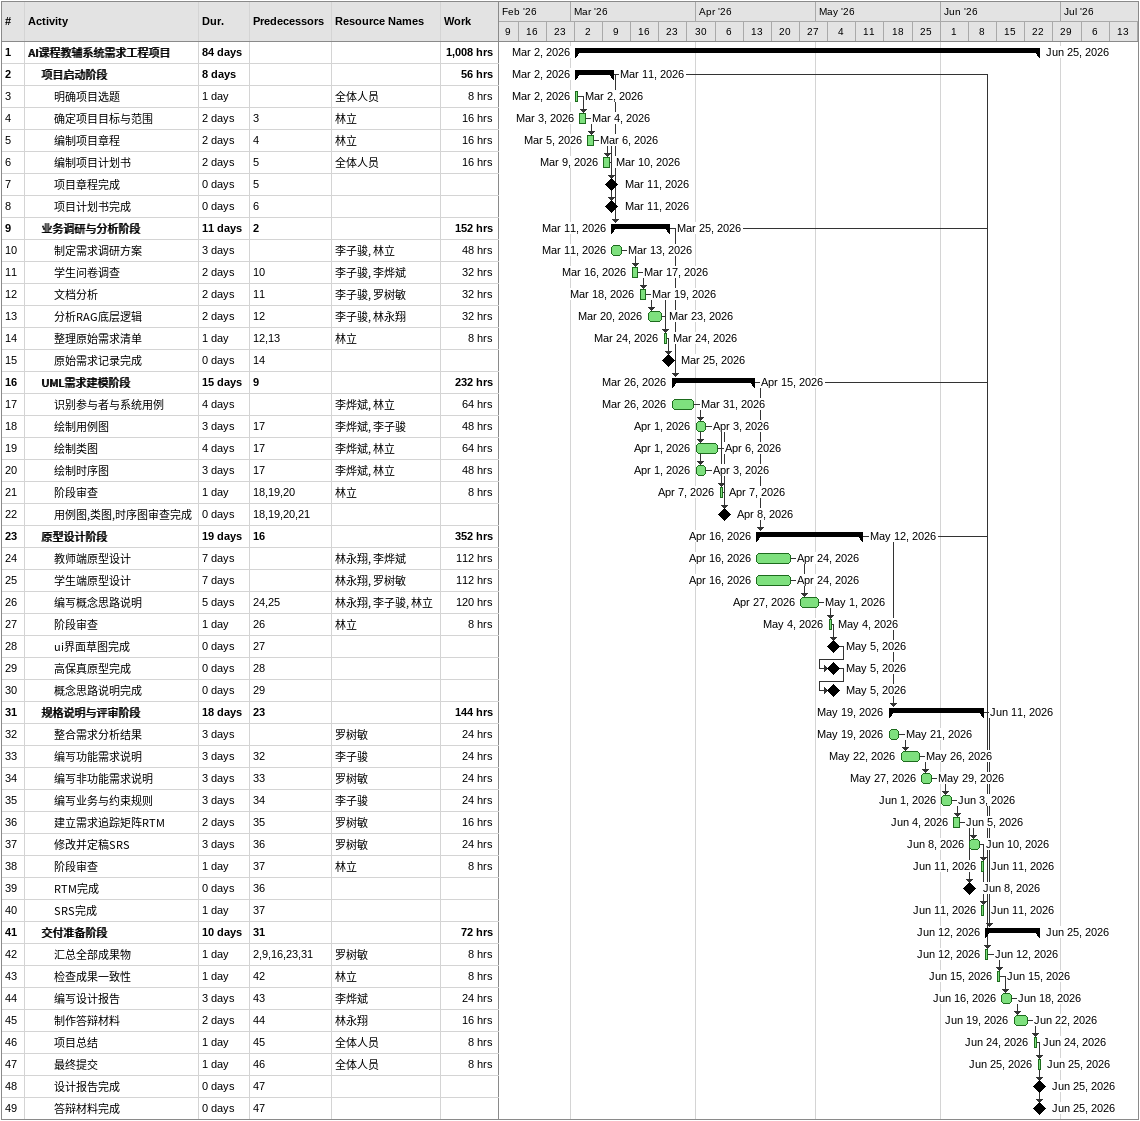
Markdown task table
| ID | Level | Task | Duration | Start | Finish | Predecessors | Resources | Work (h) |
|---|---|---|---|---|---|---|---|---|
| 1 | 1 | **AI课程教辅系统需求工程项目** | 84d | 2026-03-02 | 2026-06-25 |  |  | 1008 |
| 2 | 2 | **项目启动阶段** | 8d | 2026-03-02 | 2026-03-11 |  |  | 56 |
| 3 | 3 | 明确项目选题 | 1d | 2026-03-02 | 2026-03-02 |  | 全体人员 | 8 |
| 4 | 3 | 确定项目目标与范围 | 2d | 2026-03-03 | 2026-03-04 | 3 | 林立 | 16 |
| 5 | 3 | 编制项目章程 | 2d | 2026-03-05 | 2026-03-06 | 4 | 林立 | 16 |
| 6 | 3 | 编制项目计划书 | 2d | 2026-03-09 | 2026-03-10 | 5 | 全体人员 | 16 |
| 7 | 3 | 项目章程完成 | 0d | 2026-03-11 | 2026-03-11 | 5 |  |  |
| 8 | 3 | 项目计划书完成 | 0d | 2026-03-11 | 2026-03-11 | 6 |  |  |
| 9 | 2 | **业务调研与分析阶段** | 11d | 2026-03-11 | 2026-03-25 | 2 |  | 152 |
| 10 | 3 | 制定需求调研方案 | 3d | 2026-03-11 | 2026-03-13 |  | 李子骏, 林立 | 48 |
| 11 | 3 | 学生问卷调查 | 2d | 2026-03-16 | 2026-03-17 | 10 | 李子骏, 李烨斌 | 32 |
| 12 | 3 | 文档分析 | 2d | 2026-03-18 | 2026-03-19 | 11 | 李子骏, 罗树敏 | 32 |
| 13 | 3 | 分析RAG底层逻辑 | 2d | 2026-03-20 | 2026-03-23 | 12 | 李子骏, 林永翔 | 32 |
| 14 | 3 | 整理原始需求清单 | 1d | 2026-03-24 | 2026-03-24 | 12, 13 | 林立 | 8 |
| 15 | 3 | 原始需求记录完成 | 0d | 2026-03-25 | 2026-03-25 | 14 |  |  |
| 16 | 2 | **UML需求建模阶段** | 15d | 2026-03-26 | 2026-04-15 | 9 |  | 232 |
| 17 | 3 | 识别参与者与系统用例 | 4d | 2026-03-26 | 2026-03-31 |  | 李烨斌, 林立 | 64 |
| 18 | 3 | 绘制用例图 | 3d | 2026-04-01 | 2026-04-03 | 17 | 李烨斌, 李子骏 | 48 |
| 19 | 3 | 绘制类图 | 4d | 2026-04-01 | 2026-04-06 | 17 | 李烨斌, 林立 | 64 |
| 20 | 3 | 绘制时序图 | 3d | 2026-04-01 | 2026-04-03 | 17 | 李烨斌, 林立 | 48 |
| 21 | 3 | 阶段审查 | 1d | 2026-04-07 | 2026-04-07 | 18, 19, 20 | 林立 | 8 |
| 22 | 3 | 用例图,类图,时序图审查完成 | 0d | 2026-04-08 | 2026-04-08 | 18, 19, 20, 21 |  |  |
| 23 | 2 | **原型设计阶段** | 19d | 2026-04-16 | 2026-05-12 | 16 |  | 352 |
| 24 | 3 | 教师端原型设计 | 7d | 2026-04-16 | 2026-04-24 |  | 林永翔, 李烨斌 | 112 |
| 25 | 3 | 学生端原型设计 | 7d | 2026-04-16 | 2026-04-24 |  | 林永翔, 罗树敏 | 112 |
| 26 | 3 | 编写概念思路说明 | 5d | 2026-04-27 | 2026-05-01 | 24, 25 | 林永翔, 李子骏, 林立 | 120 |
| 27 | 3 | 阶段审查 | 1d | 2026-05-04 | 2026-05-04 | 26 | 林立 | 8 |
| 28 | 3 | ui界面草图完成 | 0d | 2026-05-05 | 2026-05-05 | 27 |  |  |
| 29 | 3 | 高保真原型完成 | 0d | 2026-05-05 | 2026-05-05 | 28 |  |  |
| 30 | 3 | 概念思路说明完成 | 0d | 2026-05-05 | 2026-05-05 | 29 |  |  |
| 31 | 2 | **规格说明与评审阶段** | 18d | 2026-05-19 | 2026-06-11 | 23 |  | 144 |
| 32 | 3 | 整合需求分析结果 | 3d | 2026-05-19 | 2026-05-21 |  | 罗树敏 | 24 |
| 33 | 3 | 编写功能需求说明 | 3d | 2026-05-22 | 2026-05-26 | 32 | 李子骏 | 24 |
| 34 | 3 | 编写非功能需求说明 | 3d | 2026-05-27 | 2026-05-29 | 33 | 罗树敏 | 24 |
| 35 | 3 | 编写业务与约束规则 | 3d | 2026-06-01 | 2026-06-03 | 34 | 李子骏 | 24 |
| 36 | 3 | 建立需求追踪矩阵RTM | 2d | 2026-06-04 | 2026-06-05 | 35 | 罗树敏 | 16 |
| 37 | 3 | 修改并定稿SRS | 3d | 2026-06-08 | 2026-06-10 | 36 | 罗树敏 | 24 |
| 38 | 3 | 阶段审查 | 1d | 2026-06-11 | 2026-06-11 | 37 | 林立 | 8 |
| 39 | 3 | RTM完成 | 0d | 2026-06-08 | 2026-06-08 | 36 |  |  |
| 40 | 3 | SRS完成 | 1d | 2026-06-11 | 2026-06-11 | 37 |  |  |
| 41 | 2 | **交付准备阶段** | 10d | 2026-06-12 | 2026-06-25 | 31 |  | 72 |
| 42 | 3 | 汇总全部成果物 | 1d | 2026-06-12 | 2026-06-12 | 2, 9, 16, 23, 31 | 罗树敏 | 8 |
| 43 | 3 | 检查成果一致性 | 1d | 2026-06-15 | 2026-06-15 | 42 | 林立 | 8 |
| 44 | 3 | 编写设计报告 | 3d | 2026-06-16 | 2026-06-18 | 43 | 李烨斌 | 24 |
| 45 | 3 | 制作答辩材料 | 2d | 2026-06-19 | 2026-06-22 | 44 | 林永翔 | 16 |
| 46 | 3 | 项目总结 | 1d | 2026-06-24 | 2026-06-24 | 45 | 全体人员 | 8 |
| 47 | 3 | 最终提交 | 1d | 2026-06-25 | 2026-06-25 | 46 | 全体人员 | 8 |
| 48 | 3 | 设计报告完成 | 0d | 2026-06-25 | 2026-06-25 | 47 |  |  |
| 49 | 3 | 答辩材料完成 | 0d | 2026-06-25 | 2026-06-25 | 47 |  |  |
